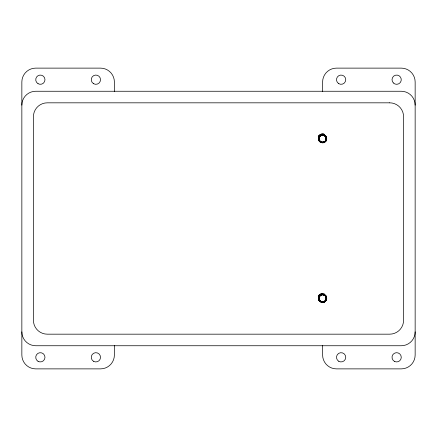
<?xml version="1.0" encoding="UTF-8"?>
<svg xmlns="http://www.w3.org/2000/svg" width="437" height="437" viewBox="0 0 437 437"><rect width="100%" height="100%" fill="white"/><g stroke="black" fill="none" stroke-linecap="round" stroke-linejoin="round"><path stroke-width="0.66" d="M326.461 138.709C326.51 141.206 323.981 142.915 321.648 142.544L322.73 142.533C309.696 137.693 331.06 128.871 325.243 141.501C313.192 146.646 321.14 126.435 326.455 138.414C322.856 151.016 312.176 132.105 324.822 135.53C332.333 146.269 310.926 142.637 321.556 134.973C333.923 135.486 319.72 149.951 318.857 137.808C326.007 126.828 330.64 148.045 319.562 141.042C315.547 128.571 334.939 138.349 322.522 142.538C310.308 137.792 330.121 128.904 325.543 141.178M326.461 298.345C326.51 300.836 323.981 302.551 321.648 302.175L322.73 302.169C309.696 297.329 331.06 288.502 325.243 301.131C313.192 306.282 321.14 286.071 326.455 298.05C322.856 310.647 312.176 291.741 324.822 295.161C332.333 305.9 310.926 302.267 321.556 294.609C333.923 295.117 319.72 309.582 318.857 297.439C326.007 286.459 330.64 307.675 319.562 300.678C315.547 288.202 334.939 297.985 322.522 302.169C310.308 297.422 330.121 288.535 325.543 300.814M323.746 142.364C309.926 141.173 328.094 126.981 325.909 140.676C314.706 148.979 319.026 126.211 326.406 138.032M326.352 139.594C327.81 134.388 318.977 133.028 318.764 138.392C318.185 144.019 327.668 143.434 326.384 137.917C324.401 150.869 311.466 133.547 324.369 135.257C333.273 143.828 312.559 144.942 320.49 135.465C332.885 132.291 322.528 150.749 318.759 138.567C322.266 127.172 332.737 144.303 320.9 142.14M326.352 299.225C327.865 293.56 318.092 292.894 318.77 298.673C319.054 303.901 327.624 302.633 326.384 297.548C326.149 308.446 312.002 297.084 322.49 294.467C332.557 296.024 320.856 308.375 318.753 298.405C320.408 288.327 332.672 300.192 322.643 302.169C313.225 300.798 323.391 288.639 326.406 297.668M319.163 135.41L318.251 136.781C319.125 134.727 321.517 133.525 323.686 134.055M319.163 295.041L318.251 296.412C319.228 294.079 322.167 292.916 324.473 293.943M325.915 140.785L326.226 140.337M325.915 300.416L326.226 299.973M318.89 135.721C320.184 134.083 322.555 133.476 324.473 134.312M318.89 295.357L320.485 294.063L322.877 293.571M324.358 142.118C333.24 133.706 312.821 132.269 320.37 141.817A3.857 3.857 0 0 0 326.455 138.895M322.113 142.506L319.671 141.178L320.376 141.823M322.113 302.136L319.671 300.814C329.629 307.429 326.991 287.928 319.207 296.505C316.066 305.485 331.546 302.104 324.942 295.248C315.05 290.676 319.097 308.56 326.073 300.006C328.897 290.944 313.569 294.822 320.37 301.454A3.857 3.857 0 0 0 326.455 298.526M320.277 141.752L320.987 142.178M320.277 301.383L320.987 301.814M318.365 139.982L318.906 140.927M318.365 299.618L318.906 300.558M322.61 91.557L322.61 82.003A13.88 13.88 0 0 1 336.49 68.123L401.27 68.123A13.88 13.88 0 0 1 415.15 82.003L415.15 354.997A13.88 13.88 0 0 1 401.27 368.877L336.49 368.877A13.88 13.88 0 0 1 322.61 354.997L322.61 345.443M114.39 91.557L114.39 82.003A13.88 13.88 0 0 0 100.51 68.123L35.73 68.123A13.88 13.88 0 0 0 21.85 82.003L21.85 354.997A13.88 13.88 0 0 0 35.73 368.877L100.51 368.877A13.88 13.88 0 0 0 114.39 354.997L114.39 345.443M21.85 105.137A13.88 13.88 0 0 1 35.73 91.257L401.27 91.257A13.88 13.88 0 0 1 415.15 105.137M21.85 331.863A13.88 13.88 0 0 0 35.73 345.743L401.27 345.743A13.88 13.88 0 0 0 415.15 331.863M389.7 102.826L47.3 102.826A13.88 13.88 0 0 0 33.42 116.706L33.42 320.294A13.88 13.88 0 0 0 47.3 334.174L389.7 334.174A13.88 13.88 0 0 0 403.58 320.294L403.58 116.706A13.88 13.88 0 0 0 389.7 102.826M38.046 361.317A4.627 4.627 0 0 0 44.984 357.313A4.627 4.627 0 0 0 38.046 353.304A4.627 4.627 0 0 0 38.046 361.317M38.046 83.696A4.627 4.627 0 0 0 44.984 79.687A4.627 4.627 0 0 0 38.046 75.683A4.627 4.627 0 0 0 38.046 83.696M93.567 83.696A4.627 4.627 0 0 0 100.51 79.687A4.627 4.627 0 0 0 93.567 75.683A4.627 4.627 0 0 0 93.567 83.696M93.567 361.317A4.627 4.627 0 0 0 100.51 357.313A4.627 4.627 0 0 0 93.567 353.304A4.627 4.627 0 0 0 93.567 361.317M338.806 83.696A4.627 4.627 0 0 0 345.743 79.687A4.627 4.627 0 0 0 338.806 75.683A4.627 4.627 0 0 0 338.806 83.696M393.371 82.959A4.627 4.627 0 0 0 401.111 80.883A4.627 4.627 0 0 0 395.447 75.219A4.627 4.627 0 0 0 393.371 82.959M338.806 361.317A4.627 4.627 0 0 0 345.743 357.313A4.627 4.627 0 0 0 338.806 353.304A4.627 4.627 0 0 0 338.806 361.317M394.327 361.317A4.627 4.627 0 0 0 401.27 357.313A4.627 4.627 0 0 0 394.327 353.304A4.627 4.627 0 0 0 394.327 361.317"/></g></svg>
